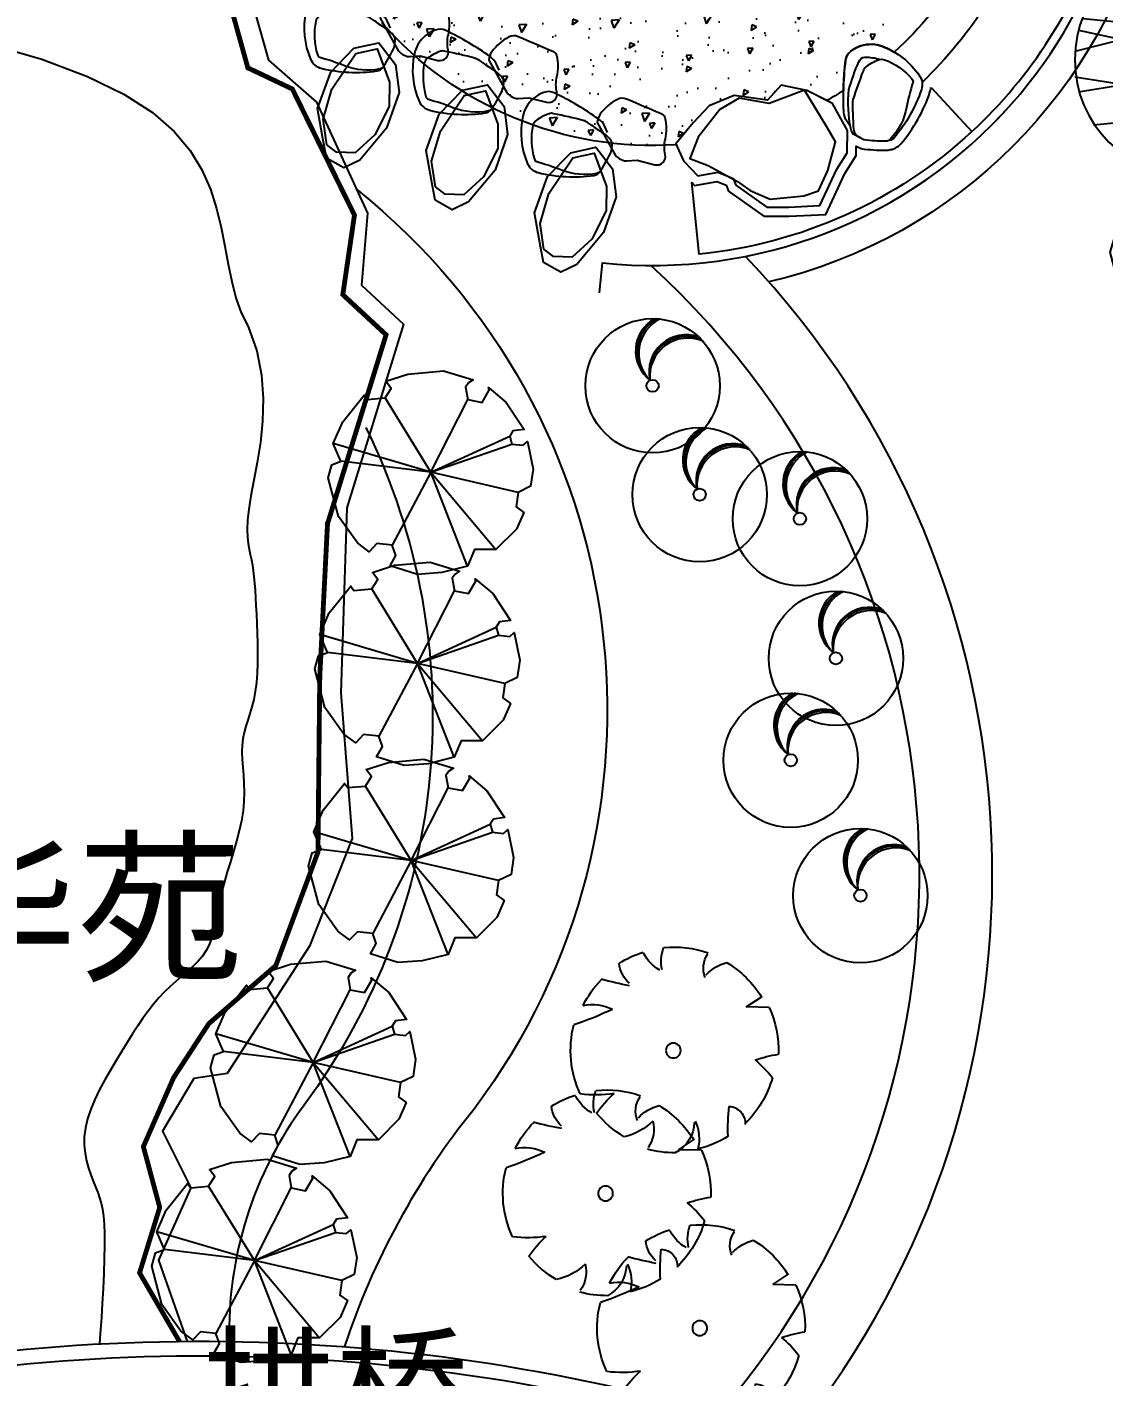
# Model space of a CAD drawing. Extents: x 116619 to 413619, y -387877 to -177877.
# Drawn here: x 279725 to 301882, y -339119 to -311330 of the extents above; entities that cross this region are included whole.
import ezdxf

# ---------------------------------------------------------------- set-up
doc = ezdxf.new("R2010")
doc.units = 0
doc.header["$LTSCALE"] = 35
doc.header["$MEASUREMENT"] = 0
doc.layers.get('0').update_dxf_attribs({"linetype": 'CONTINUOUS'})
for name, color, linetype in [('GUAN1', 22, 'CONTINUOUS'), ('GUANG', 31, 'CONTINUOUS'), ('LA-POOLS', 132, 'CONTINUOUS'), ('LAYER5', 23, 'CONTINUOUS'), ('LH', 3, 'CONTINUOUS'), ('MIAOTU', 1, 'CONTINUOUS'), ('PUB_TEXT', 7, 'CONTINUOUS'), ('ROAD', 4, 'CONTINUOUS'), ('TREE', 84, 'CONTINUOUS'), ('方案二', 2, 'CONTINUOUS'), ('树', 84, 'CONTINUOUS')]:
    doc.layers.add(name, color=color, linetype=linetype)
doc.styles.add('DIM_FONT', font='SIMPLEX.shx', dxfattribs={"width": 0.8})
doc.styles.add('HZ1', font='simhei.ttf')
doc.styles.add('STYLE3', font='simhei.ttf')

# ---------------------------------------------------------------- blocks, each defined once
blk = doc.blocks.new('2')
for p, q in [((0, 0), (-69, 1678)), ((0, 0), (-1278, 1222)), ((0, 0), (-1167, 1352)), ((0, 0), (1495, 1005)), ((-1807, 369), (0, 0)), ((0, 0), (-1879, -893)), ((-1490, -1447), (0, 0)), ((0, 0), (101, -1695)), ((0, 0), (1780, -560)), ((0, 0), (2075, -294))]:
    blk.add_line(p, q)
blk.add_lwpolyline([(1268, 1645), (629, 2007), (0, 2091), (60, 1996), (77, 1892), (-69, 1678), (-361, 1746), (-392, 2041), (-358, 2080), (-817, 1953), (-1379, 1599), (-1183, 1478), (-1167, 1352), (-1278, 1222), (-1496, 1294), (-1545, 1403), (-1890, 933), (-1988, 590), (-1807, 369), (-1893, 83), (-2084, 43), (-2088, -335), (-1879, -893), (-1476, -1078), (-1490, -1447), (-1062, -1787), (-618, -2028), (-31, -2099), (-53, -1856), (101, -1695), (403, -1794), (478, -2014), (775, -1952), (1358, -1616), (1879, -980), (1921, -702), (1780, -560), (2075, -294), (2084, 192), (1911, 876), (1814, 824), (1495, 1005), (1462, 1234), (1623, 1322)], close=True)
at = {"style": 'DIM_FONT', "width": 0.8, "flags": 9}
for tag in ['YSIZE', 'XSIZE']:
    blk.add_attdef(tag, (0, 0), '', height=0.35, rotation=319.7432, dxfattribs=at)
blk = doc.blocks.new('P02TRX02')
at = {"color": 0, "linetype": 'ByBlock'}
for p, q in [((-0.1087, 0.31), (-0.1542, 0.4739)), ((-0.1262, 0.1755), (-0.0667, 0.4907)), ((0.126, 0.1376), (0.0454, 0.5033)), ((0.0909, 0.3057), (0.1085, 0.4823)), ((-0.1647, 0.2091), (-0.2033, 0.4529)), ((0.2516, 0.3321), (0.2556, 0.436)), ((-0.1823, 0.2889), (-0.3329, 0.3688)), ((-0.3189, 0.2049), (-0.3889, 0.3184)), ((0.1683, 0.2487), (0.2516, 0.3321)), ((0.3186, 0.2889), (0.3782, 0.331)), ((0.1575, 0.1712), (0.1683, 0.2487)), ((0.1683, 0.1654), (0.1683, 0.2487)), ((0.1925, 0.2595), (0.3186, 0.2889)), ((-0.3259, 0.2049), (-0.4625, 0.1923)), ((-0.3049, 0.104), (-0.3189, 0.2049)), ((-0.0176, -0.0011), (-0.1647, 0.2133)), ((-0.1647, 0.2133), (0.0008, 0.0186)), ((0.3606, 0.1334), (0.4517, 0.2259)), ((-0.4169, 0.0872), (-0.4765, 0.1208)), ((-0.0877, 0.104), (-0.4625, 0.1586)), ((-0.1165, 0.1483), (-0.0065, 0.0057)), ((-0.0006, 0.0088), (-0.1165, 0.1483)), ((0.1508, 0.1572), (-0.0006, 0.0088)), ((0.0008, 0.0186), (0.1575, 0.1712)), ((0.0052, -0.0002), (0.1508, 0.1572)), ((0.0183, 0.0066), (0.1683, 0.1654)), ((0.1435, 0.1376), (0.3571, 0.1376)), ((0.3361, -0.0347), (0.4762, 0.1628)), ((0.3571, 0.1376), (0.4972, 0.0956)), ((-0.3014, 0.104), (-0.4169, 0.0872)), ((-0.0981, -0.0448), (-0.3014, 0.104)), ((-0.0065, 0.0057), (-0.0126, -0.0152)), ((0.0183, 0.0066), (0.196, -0.0473)), ((0.3747, 0.0283), (0.5043, 0.0115)), ((-0.494, -0.0683), (-0.1189, -0.0568)), ((-0.2033, -0.0978), (-0.1189, -0.0568)), ((0.0084, -0.0256), (-0.1955, -0.102)), ((-0.1788, -0.0954), (0.0113, -0.018)), ((-0.1165, -0.0625), (0.0052, -0.0032)), ((-0.0126, -0.0152), (-0.1165, -0.0625)), ((-0.0981, -0.0448), (-0.0176, -0.0011)), ((0.1745, -0.0419), (0.0052, -0.0002)), ((0.0052, -0.0032), (0.0676, -0.021)), ((0.0084, -0.0256), (0.1925, -0.0473)), ((0.0084, -0.0256), (0.0944, -0.1692)), ((0.0113, -0.018), (0.1745, -0.0419)), ((0.0172, -0.021), (0.0943, -0.1516)), ((0.196, -0.0473), (0.3361, -0.0347)), ((0.2556, -0.0473), (0.4377, -0.2533)), ((-0.3049, -0.1146), (-0.494, -0.0683)), ((-0.2033, -0.102), (-0.466, -0.1524)), ((-0.1955, -0.102), (-0.3539, -0.3415)), ((0.3186, -0.1104), (0.4937, -0.123)), ((0.0729, -0.1342), (-0.1928, -0.4466)), ((0.0944, -0.1608), (0.4167, -0.2869)), ((0.0944, -0.1692), (0.105, -0.4929)), ((0.3396, -0.144), (0.4587, -0.186)), ((-0.2558, -0.207), (-0.452, -0.2281)), ((0.2451, -0.2196), (0.2661, -0.4088)), ((-0.3049, -0.2702), (-0.3049, -0.392)), ((-0.0331, -0.2575), (-0.0562, -0.4971)), ((0.0979, -0.2869), (0.3361, -0.3626)), ((-0.0982, -0.3331), (-0.2558, -0.4172)), ((0.21, -0.3289), (0.224, -0.4424)), ((-0.0445, -0.3756), (0.0419, -0.4929))]:
    blk.add_line(p, q, dxfattribs=at)
blk.add_circle((0, 0), 0.5, dxfattribs=at)
blk = doc.blocks.new('_F1GBY')
at = {"xscale": 6400, "yscale": 6400, "zscale": 6.4}
blk.add_blockref('P02TRX02', (113, 7), dxfattribs=at)
at = {"flags": 9}
for tag in ['XSIZE', 'YSIZE']:
    blk.add_attdef(tag, (0, 0), '', height=0.5, dxfattribs=at)
blk = doc.blocks.new('U_B7ENH')
for radius in [1500, 137]:
    blk.add_circle((0, 0), radius)
for centre, radius, start, end in [((447, 779), 826, 119.3734, 232.2456), ((488, 757), 834, 117.6014, 229.1042), ((545, 729), 853, 116.6181, 224.9728), ((746, 313), 826, 70.1515, 193.0347), ((764, 270), 834, 67.8109, 189.8933), ((790, 212), 853, 67.2284, 185.7619)]:
    blk.add_arc(centre, radius, start, end)
at = {"style": 'DIM_FONT', "width": 0.8, "flags": 9}
for tag in ['XSIZE', 'YSIZE']:
    blk.add_attdef(tag, (0, 0), '', height=0.5, dxfattribs=at)
blk = doc.blocks.new('U_B7RQU')
blk.add_blockref('U_B7ENH', (0, 0))
at = {"width": 0.8, "flags": 9}
for tag in ['XSIZE', 'YSIZE']:
    blk.add_attdef(tag, (0, 0), '', height=0.5, dxfattribs=at)
blk = doc.blocks.new('U_B7ZVJ')
blk.add_blockref('U_B7RQU', (0, 0))
at = {"flags": 9}
for tag in ['XSIZE', 'YSIZE']:
    blk.add_attdef(tag, (0, 0), '', height=0.5, dxfattribs=at)
blk = doc.blocks.new('A$C141A55DA')
at = {"layer": 'GUAN1', "xscale": 0.0009225216, "yscale": 0.0009225216, "zscale": 0.0009225216}
blk.add_blockref('U_B7ZVJ', (1.384, 1.384), dxfattribs=at)
blk = doc.blocks.new('M_F13')
for p, q in [((-484.2, 239.4), (-484.2, 239.4)), ((-397.3, 192.8), (-484.2, 239.4)), ((-515.2, 179.5), (-397.3, 192.8))]:
    blk.add_line(p, q)
blk.add_circle((-3.1, 3.1), 38.2)
for centre, radius, start, end in [((-8.4, 3.4), 532.2, 89.33215, 114.38564), ((-174.8, 449.1), 193, 352.07749, 26.61284), ((-84.6, 589.5), 201.8, 304.18683, 338.5411), ((-8.4, 3.4), 530.6, 62.87665, 77.70213), ((-8.4, 3.4), 526.7, 126.07508, 153.62454), ((-355.5, 207.8), 224.4, 48.52033, 80.51513), ((-325.4, 399.2), 130, 343.65549, 39.76), ((79.9, 476.3), 153.7, 315.84539, 359.76505), ((-244.4, 1929.2), 1632.2, 285.43975, 290.70994), ((-8.4, 3.4), 523.3, 31.40984, 49.47525), ((411.9, 44.1), 233.6, 83.53226, 121.6544), ((958.8, 2090.9), 1965.5, 250.08649, 256.34511), ((-8.4, 3.4), 536.5, 160.84261, 187.275), ((-8.4, 3.4), 533.6, 340.33073, 19.42997), ((-610.2, -941.9), 880.1, 77.37282, 85.46489), ((-4.5, -499.5), 586.7, 134.77817, 147.33147), ((-8.4, 3.4), 524.2, 200.8103, 231.43916), ((357.6, 465.1), 655.6, 266.7455, 282.01463), ((-0.1, -630.5), 545.2, 39.65359, 53.99299), ((-250.9, -395.6), 87.2, 97.74104, 188.81075), ((-1350.5, -519.1), 1107.8, 2.94646, 10.92381), ((-8.4, 3.4), 514.1, 305.39404, 326.24638), ((125, -442.2), 220.3, 160.60085, 199.39915), ((100.3, -356.5), 177.9, 186.19115, 248.49517), ((295.6, -375.7), 163.5, 170.63138, 220.62782), ((325.4, -117.7), 300.2, 230.45823, 263.10928), ((-8.4, 3.4), 521.9, 243.14983, 261.83562), ((-8.4, 3.4), 527.3, 274.72362, 290.3277)]:
    blk.add_arc(centre, radius, start, end)
at = {"width": 0.8, "flags": 9}
for tag, p in [('XSIZE', (-62.5, 12.5)), ('YSIZE', (9.4, 6.2))]:
    blk.add_attdef(tag, p, '', height=0.2, dxfattribs=at)

msp = doc.modelspace()

# ---------------------------------------------------------------- hatches: boundary and pattern name
at = {"layer": '方案二'}
h = msp.add_hatch(dxfattribs=at)
h.set_pattern_fill('AR-CONC', color=253, scale=176.340243, angle=272.90858, style=0)
h.set_pattern_definition([(241.5208, (288105.4, -275877.2), (-1261.436, -144.186), [132.255, -1454.807]), (186.5208, (288105.4, -275877.2), (504.66, -1250.826), [105.804, -1163.846]), (291.9722, (288000.2, -275889.2), (-756.775, -1395.01), [112.4, -1236.396]), (237.705, (288175.8, -276222.7), (-1902.35, -89.88), [198.38, -2182.21]), (288.1564, (288017.3, -276230.2), (-1271.9, -2012.334), [168.6, -1854.59]), (182.705, (288175.8, -276222.7), (-1271.9, -2012.34), [158.71, -1745.77]), (212.5208, (287985.4, -276171.6), (-1173.18, 485.448), [132.255, -1454.807]), (157.5208, (287985.4, -276171.6), (-165.025, -1338.66), [105.804, -1163.846]), (262.9722, (287887.6, -276131.1), (-1338.206, -853.213), [112.4, -1236.396]), (229.0208, (288105.35, -275877.17), (96.232, -579.481), [0, -1149.738, 0, -1181.48, 0, -1168.254]), (199.0208, (288105.35, -275877.2), (-315.642, -774.145), [0, -673.62, 0, -1123.287, 0, -445.259]), (159.0208, (288490.67, -275798.63), (-930.3215, -149.0365), [0, -440.85, 0, -1375.454, 0, -1825.122]), (149.0208, (288663.46, -275763.4), (-972.416, -378.363), [0, -573.106, 0, -913.442, 0, -1296.1])])
edge = h.paths.add_edge_path()
edge.add_arc((292604.1, -306365.5), 7406.3, 312.25399, 329.2935, ccw=False)
edge.add_arc((296772.9, -313234.2), 1606.7, 59.672, 69.73021)
edge.add_arc((297103.4, -312339.4), 652.8, 69.73021, 87.71071)
edge.add_arc((297102.4, -312364), 677.4, 87.71071, 127.95241)
edge.add_arc((296860, -312053.2), 283.3, 127.95241, 173.10054)
edge.add_arc((302572.8, -312744.5), 6037.7, 173.10054, 179.02665)
edge.add_arc((292604.1, -306365.5), 7406.3, 298.97639, 302.06525, ccw=False)
edge.add_line((296192, -312844.7), (295782.4, -312639.1))
edge.add_line((295782.4, -312639.1), (295254.4, -312525.5))
edge.add_line((295254.4, -312525.5), (294970.4, -312835.7))
edge.add_line((294970.4, -312835.7), (294284.7, -312740.8))
edge.add_line((294284.7, -312740.8), (293769.9, -312954.7))
edge.add_line((293769.9, -312954.7), (293443.6, -313301.5))
edge.add_line((293443.6, -313301.5), (293087.2, -313739.4))
edge.add_line((293087.2, -313739.4), (293094.7, -313755.6))
edge.add_arc((292604.1, -306365.5), 7406.3, 221.22778, 273.79798, ccw=False)
edge.add_arc((286925, -311103), 180.3, 307.12843, 364.8411)
edge.add_line((287104.6, -311087.8), (287071.2, -310693.4))
edge.add_line((287071.2, -310693.4), (287128.1, -310472.5))
edge.add_arc((286810.8, -310433.5), 319.7, 352.99567, 411.39701)
edge.add_line((287010.2, -310183.6), (286620.2, -309872.3))
edge.add_line((286620.2, -309872.3), (286093.1, -308176.3))
edge.add_arc((285611.1, -308326.1), 504.8, 17.2661, 70.78004)
edge.add_line((285777.2, -307849.5), (285351.2, -307865.4))
edge.add_arc((292604.1, -306365.5), 7406.3, 158.3003, 191.68369, ccw=False)
edge.add_line((285722.6, -303627.1), (286434.2, -303650.5))
edge.add_line((286434.2, -303650.5), (287213.5, -303096.9))
edge.add_line((287213.5, -303096.9), (287697, -302553.4))
edge.add_line((287697, -302553.4), (288012.9, -302012.4))
edge.add_line((288012.9, -302012.4), (287475.2, -301545.9))
edge.add_line((287475.2, -301545.9), (287134.3, -301372.1))
edge.add_arc((292604.1, -306365.5), 7406.3, 131.53581, 137.6064, ccw=False)
edge.add_line((287693.1, -300821.6), (287693.6, -300836.5))
edge.add_arc((287864.9, -300829.7), 171.4, 182.27493, 229.56051)
edge.add_arc((291544.7, -296512), 5844.4, 229.56051, 232.7081)
edge.add_arc((288317.2, -300750), 517.4, 232.7081, 255.15177)
edge.add_arc((289079.6, -297874.1), 3492.6, 255.15177, 265.94581)
edge.add_arc((288841, -301239.5), 118.8, 265.94581, 285.9567)
edge.add_line((288873.7, -301353.7), (289042.9, -302108.3))
edge.add_line((289042.9, -302108.3), (290188.9, -303558.4))
edge.add_arc((292604.1, -306365.5), 3703.1, 130.70765, 183.2853)
edge.add_line((288907, -306577.8), (288384.1, -307469))
edge.add_line((288384.1, -307469), (289934.3, -310596.3))
edge.add_line((289934.3, -310596.3), (292700.1, -310261.1))
edge.add_line((292700.1, -310261.1), (293931.2, -311035.1))
edge.add_line((293931.2, -311035.1), (296487.2, -308246.2))

# ---------------------------------------------------------------- linework, layer by layer
at = {"layer": 'GUANG'}
for points in [[(293961.1, -339898.9, 0.4064265), (292569.9, -316242.9)], [(295516, -340376.6, 0.3756915), (294519.8, -316055.4)]]:
    msp.add_lwpolyline(points, format="xyb", dxfattribs=at)
at = {"layer": 'LA-POOLS'}
for points in [[(280293.7, -304219.5), (279990.3, -306139.9), (280918.7, -307932.5), (281847.7, -309045.4), (283209, -309663.6), (284212, -310280.1), (284694.7, -312012.8), (285684.9, -312878.2), (286737.6, -315165.6), (286613.9, -316649.1), (287480.4, -317452.9), (286308.9, -321234.5)], [(278882.4, -311662.2), (280032.8, -311996.1), (280971.2, -312347.5), (281721.8, -312713.9), (282308.6, -313092.3), (282755.7, -313480.2), (283087.4, -313874.7), (283327.8, -314273.2), (283501, -314672.8), (283629, -315070.8), (283725.4, -315463.5), (283801.7, -315847.2), (283869.2, -316218.2), (283939.5, -316572.7), (284024, -316907.1), (284134.1, -317217.6), (284281.2, -317500.6)], [(284281.2, -317500.6), (284454.4, -318003.4), (284552.1, -318500.7), (284588.2, -318985.7), (284576.7, -319451.7), (284531.6, -319892.1), (284466.9, -320299.9), (284396.5, -320668.6), (284334.4, -320991.4), (284291.8, -321263.8), (284268.1, -321490.7), (284260.3, -321679.5), (284265.1, -321837.3), (284279.3, -321971.4), (284299.7, -322089), (284323, -322197.4), (284346, -322303.7), (284366.1, -322414.3), (284383.2, -322531.2), (284397.8, -322655.5), (284410.2, -322788.3), (284421, -322930.7), (284430.6, -323083.6), (284439.5, -323248.3), (284448.1, -323425.7), (284456.7, -323616.2), (284464.3, -323816.7), (284469.9, -324023.5), (284472.1, -324232.6), (284469.9, -324440.3), (284462.1, -324642.8), (284447.5, -324836.1), (284424.9, -325016.6), (284393.8, -325181.6), (284356.5, -325332.9), (284315.6, -325473.6), (284274, -325606.9), (284234.4, -325735.8), (284199.7, -325863.3), (284172.6, -325992.7), (284156, -326126.8), (284151.5, -326268.4), (284156.5, -326417.9), (284167.2, -326575.2), (284179.9, -326740.4), (284190.8, -326913.4), (284196.1, -327094), (284192.2, -327282.5), (284175.1, -327478.5), (284142.5, -327681.9), (284096.5, -327890.7), (284040.7, -328102.7), (283978.6, -328315.8), (283913.6, -328527.7), (283849.3, -328736.2), (283789.1, -328939.1), (283736.6, -329134.3), (283694.1, -329319.8), (283659.3, -329495.6), (283628.6, -329661.8), (283598.7, -329818.7), (283565.9, -329966.3), (283526.9, -330105), (283478.1, -330234.9), (283416.1, -330356.2), (283338.4, -330469.5), (283246.6, -330576.5), (283143.6, -330679.5), (283031.9, -330780.5), (282914.4, -330881.6), (282793.7, -330985), (282672.5, -331092.9), (282553.5, -331207.3), (282438.9, -331330.1), (282328, -331461.5), (282219.7, -331601.5), (282112.9, -331750.1), (282006.2, -331907.2), (281898.7, -332072.7), (281789, -332246.7), (281676, -332428.9), (281559.4, -332619.2), (281442, -332815.7), (281327.4, -333016.3), (281219.4, -333219), (281121.6, -333421.7), (281037.7, -333622.3), (280971.4, -333818.8), (280926.3, -334009), (280904.9, -334191.3), (280904.7, -334365.1), (280921.9, -334530.4), (280952.8, -334687), (280993.5, -334834.7), (281040.5, -334973.6), (281089.8, -335103.3), (281137.9, -335223.9), (281181.4, -335336.2), (281219.5, -335446), (281252.1, -335559.8), (281278.9, -335684.4), (281299.5, -335826.6), (281313.8, -335993.1), (281321.6, -336190.5), (281322.5, -336425.6), (281316.6, -336701.2), (281305.4, -337004.4), (281290.4, -337318.5), (281273.4, -337626.7), (281256, -337912.2), (281240.1, -338158.2), (281227.1, -338348), (281218.8, -338464.8)], [(286308.9, -321234.5), (286189.1, -325049.1), (286417.8, -328046.5), (285541.2, -330267.7), (283849.8, -332886.8), (283161.9, -332989.3), (282512.7, -334076), (283099.4, -335240), (282432.3, -336730.9), (283024, -338410.7)]]:
    msp.add_lwpolyline(points, dxfattribs=at)
at = {"layer": 'LA-POOLS', "const_width": 100}
for points in [[(282062.4, -309460.4), (282690.4, -309745.6), (283784.3, -310417.9), (284272.8, -312171.8), (285188.4, -312607.1), (286468, -315204.4), (286228.1, -316844.3), (287119.2, -317670.8), (285904, -321593.4)], [(285914.4, -321531.3), (285753.5, -324714.4), (285715.8, -328329), (284849.2, -330663.4), (283470, -331859.6), (282743.2, -332975), (282120.9, -334393.7), (282457.7, -335646.7), (282043, -336994.6), (282866.2, -338412.1)]]:
    msp.add_lwpolyline(points, dxfattribs=at)
at = {"layer": 'MIAOTU', "color": 8}
for points in [[(286514.1, -314679.9, -0.4055071), (288929.4, -333620, 0.0906795), (286259.1, -338523.2, 0.0866102)], [(286699.7, -319577.5, -0.2804166), (285429.8, -333536.8, 0.1673092), (283889, -338414.5, 0.0799084)]]:
    msp.add_lwpolyline(points, format="xyb", dxfattribs=at)
at = {"layer": 'ROAD', "linetype": 'Continuous', "ltscale": 10}
for radius, start, end in [(38993.1, 69.07226, 101.32461), (38693.1, 69.35571, 101.16806)]:
    msp.add_arc((283288.5, -377403), radius, start, end, dxfattribs=at)
at = {"layer": '方案二'}
for points in [[(299652.5, -313285.3, 0.4402117), (298878.1, -298736.6), (299270.1, -298259.9, -0.6209941), (295001.6, -316582.6, -0.3938128)], [(299181.8, -313484, 0.1292854), (301832.6, -309327.5), (300411.3, -308901.1, -0.1230816), (298155.8, -312470.2)], [(298972, -310147.5, -0.0744862), (297584.2, -311847.5, 0.0439154), (297329.5, -311727.1, 0.0786161), (297129.5, -311687.2, 0.1774146), (296685.8, -311829.9, 0.1995844), (296578.8, -312019.2, 0.0258633), (296536, -312642, -0.0134785), (296192, -312844.7), (295782.4, -312639.1), (295254.4, -312525.5), (294970.4, -312835.7), (294284.7, -312740.8), (293769.9, -312954.7), (293443.6, -313301.5), (293087.2, -313739.4), (293094.7, -313755.6, -0.2334903), (287033.8, -311246.7, 0.2572805)], [(287211.9, -311353.6), (287157.3, -311231.6, 0.1330257), (287033.2, -311080, 0.0442334), (286114.3, -310539.2, 0.1995844), (285897.1, -310528.5, 0.1774146), (285539.4, -310827.1, 0.0786161), (285466.1, -311017.5, 0.1568066), (285565.2, -311996.1, 0.2332227), (285782.6, -312179.4, 0.0967963), (286933.1, -312236.2, 0.236372), (287050, -312154.8, 1.2786723)], [(289446.9, -312218.3), (289392.3, -312096.3, 0.1330257), (289268.2, -311944.7, 0.0442334), (288349.3, -311403.9, 0.1995844), (288132.1, -311393.1, 0.1774146), (287774.3, -311691.8, 0.0786161), (287701.1, -311882.2, 0.1568066), (287800.2, -312860.8, 0.2332227), (288017.5, -313044.1, 0.0967963), (289168, -313100.9, 0.236372), (289285, -313019.5, 1.2786723)], [(296680.3, -313382.2), (296606.5, -313270.8, -0.1330257), (296544.7, -313084.9, -0.0442334), (296578.8, -312019.2, -0.1995844), (296685.8, -311829.9, -0.1774146), (297129.5, -311687.2, -0.0786161), (297329.5, -311727.1, -0.1568066), (298103.6, -312333.9, -0.2332227), (298142.3, -312615.6, -0.0967963), (297575.3, -313618.3, -0.236372), (297444, -313673.6, -1.2786723)], [(296887.6, -313614.5), (296739.5, -313537.1, -0.1074323), (296689.2, -313421.9, -0.074503), (296650.2, -312619.9, -0.0406921), (296854.8, -312048.5, -0.3305467), (296977.2, -311953.5, -0.0790461), (297291.5, -311996.5)], [(298340.4, -312573.5), (299181.8, -313484, -0.1631247), (293563.3, -316010.2), (293416.5, -314533.9), (293472.4, -314592.9), (293934.4, -314511), (294122.4, -314591.4), (294169.3, -314710.1), (294900.9, -315229.3), (295419.5, -315227.7), (296172.2, -315189.5), (296563.4, -314345.7), (296795.6, -313978.1), (296800, -313783.1), (296901.1, -313835.9, 0.0324081), (297411.9, -313868.9, 0.0720894), (297499.8, -313856.1, 0.1848241), (297716, -313738.6, 0.0967963), (298318, -312674.1, 0.0510014), (298340.4, -312573.5)], [(291680.2, -313503.3), (291625.6, -313381.4, 0.1330257), (291501.5, -313229.7, 0.0442334), (290582.6, -312688.9, 0.1995844), (290365.4, -312678.2, 0.1774146), (290007.6, -312976.8, 0.0786161), (289934.4, -313167.3, 0.1568066), (290033.5, -314145.8, 0.2332227), (290250.8, -314329.1, 0.0967963), (291401.3, -314385.9, 0.236372), (291518.3, -314304.5, 1.2786723)], [(291511.3, -316803.1), (291575.5, -316189.2, 0.2424383), (300005.7, -312906.1, 0.2080249)]]:
    msp.add_lwpolyline(points, format="xyb", dxfattribs=at)
for points in [[(286998.9, -311149.5), (287347.8, -311781.5, 0.2604867), (287602, -311939.7), (287820.2, -311921.6), (288188, -312017, 0.5630098), (288400.1, -311810.7, -0.1156341), (288401.3, -311489.4, 0.1179919), (288400.9, -311056, 0.2380361), (288335.1, -310978.4, -0.0019408), (287602.4, -310665, 0.223809), (287414, -310671.1, 0.1210995), (287060, -310977.7, 0.1380412)], [(287295.6, -311734.3), (287305.4, -311615.3, 0.1887253), (287271.6, -311502.3, 0.0842923), (287135.6, -311378.4, -0.0154463), (286881.6, -311204.1, 0.0567503), (286709.9, -311106, 0.0128349), (286103.7, -310967.5, 0.172661), (286005.6, -310966.6, 0.0778266), (285739.9, -311107.6, 0.1706754), (285671.5, -311209.7, 0.1224191), (285704.9, -311899.8, 0.2888175), (285755.6, -311954.3, -0.0293988), (286259.5, -312120.6, 0.143594), (286994.5, -312188.5, 0.2062141), (287075.8, -312133, 0.0302433)], [(289233.9, -312014.2), (289582.7, -312646.2, 0.2604867), (289837, -312804.4), (290055.2, -312786.3), (290423, -312881.7, 0.5630098), (290635.1, -312675.4, -0.1156341), (290636.3, -312354.1, 0.1179919), (290635.9, -311920.7, 0.2380361), (290570.1, -311843.1, -0.0019408), (289837.3, -311529.7, 0.223809), (289649, -311535.8, 0.1210995), (289295, -311842.4, 0.1380412)], [(289530.6, -312599), (289540.4, -312480, 0.1887253), (289506.6, -312367, 0.0842923), (289370.6, -312243.1, -0.0154463), (289116.5, -312068.8, 0.0567503), (288944.9, -311970.7, 0.0128349), (288338.7, -311832.2, 0.172661), (288240.5, -311831.3, 0.0778266), (287974.9, -311972.3, 0.1706754), (287906.5, -312074.4, 0.1224191), (287939.9, -312764.5, 0.2888175), (287990.6, -312819, -0.0293988), (288494.5, -312985.3, 0.143594), (289229.5, -313053.2, 0.2062141), (289310.8, -312997.7, 0.0302433)], [(296957.3, -313656.4), (296851.5, -313601, -0.1887253), (296774.1, -313512.1, -0.0842923), (296742.1, -313330.9, 0.0154463), (296730.6, -313023, -0.0567503), (296739.5, -312825.5, -0.0128349), (296946.5, -312239.2, -0.172661), (296998.2, -312155.8, -0.0778266), (297259.3, -312006.6, -0.1706754), (297382.2, -312003.4, -0.1224191), (297947.5, -312400.5, -0.2888175), (297966.5, -312472.5, 0.0293988), (297837.7, -312987.3, -0.143594), (297502.2, -313644.7, -0.2062141), (297411.8, -313683.7, -0.0302433)], [(291467.2, -313299.3), (291816, -313931.2, 0.2604867), (292070.3, -314089.4), (292288.5, -314071.4), (292656.3, -314166.8, 0.5630098), (292868.4, -313960.4, -0.1156341), (292869.6, -313639.1, 0.1179919), (292869.2, -313205.8, 0.2380361), (292803.4, -313128.1, -0.0019408), (292070.6, -312814.7, 0.223809), (291882.3, -312820.8, 0.1210995), (291528.3, -313127.4, 0.1380412)], [(291763.9, -313884), (291773.7, -313765, 0.1887253), (291739.9, -313652, 0.0842923), (291603.9, -313528.1, -0.0154463), (291349.8, -313353.8, 0.0567503), (291178.2, -313255.7, 0.0128349), (290572, -313117.3, 0.172661), (290473.8, -313116.3, 0.0778266), (290208.2, -313257.3, 0.1706754), (290139.8, -313359.5, 0.1224191), (290173.2, -314049.5, 0.2888175), (290223.8, -314104, -0.0293988), (290727.8, -314270.3, 0.143594), (291462.8, -314338.3, 0.2062141), (291544.1, -314282.7, 0.0302433)]]:
    msp.add_lwpolyline(points, format="xyb", close=True, dxfattribs=at)
for points in [[(285818.4, -313624.7), (285708.4, -313009.5), (285978, -312259.4), (286458.3, -311769.7), (286970.5, -311656.7), (287312.4, -312105.6), (287387.2, -312677.4), (287127.2, -313412.6), (286581.5, -314070.2), (286246.7, -314233.6), (285894.9, -314029.9)], [(285899.4, -313760.3), (285820.4, -313227.8), (286004.4, -312611.7), (286494.7, -311876.8), (286933.7, -311779.9), (287187.1, -312465.8), (287182.2, -312965.6), (286889.9, -313554.5), (286485.6, -313925.1), (286098.2, -313908.3)], [(288053.4, -314489.4), (287943.4, -313874.2), (288212.9, -313124.1), (288693.3, -312634.4), (289205.5, -312521.4), (289547.4, -312970.3), (289622.2, -313542.1), (289362.2, -314277.3), (288816.5, -314934.9), (288481.6, -315098.3), (288129.8, -314894.6)], [(294321.3, -314590.9), (294959.7, -315043.9), (295414.5, -315042.5), (296051.2, -315010.2), (296400.5, -314256.9), (296611.6, -313922.6), (296622.2, -313461.5), (296311, -312904.4), (295782.4, -312639.1), (295254.4, -312525.5), (294970.4, -312835.7), (294284.7, -312740.8), (293769.9, -312954.7), (293443.6, -313301.5), (293087.2, -313739.4), (293246.1, -314084.7), (293538.2, -314393.2), (293956.5, -314319.1), (294266.2, -314451.6)], [(288134.4, -314625), (288055.4, -314092.5), (288239.4, -313476.4), (288729.7, -312741.5), (289168.7, -312644.6), (289422.1, -313330.5), (289417.2, -313830.3), (289124.9, -314419.2), (288720.6, -314789.8), (288333.2, -314773)], [(294357.4, -314512), (294618.8, -314699.2), (295025.8, -314873.9), (295723.1, -314811.1), (296019.9, -314707), (296218.6, -314287.8), (296374.3, -313692.8), (296179.1, -313365.9), (295733.9, -312633.2), (295007, -312908.4), (294388, -312795.1), (293988.5, -313026.8), (293547.7, -313598.4), (293373.3, -314035.8), (293749.8, -314180.2)], [(290286.7, -315774.4), (290176.7, -315159.2), (290446.2, -314409.1), (290926.6, -313919.4), (291438.8, -313806.4), (291780.7, -314255.3), (291855.5, -314827.1), (291595.5, -315562.3), (291049.8, -316219.9), (290714.9, -316383.3), (290363.1, -316179.6)], [(290367.7, -315910), (290288.7, -315377.5), (290472.7, -314761.4), (290963, -314026.5), (291402, -313929.6), (291655.4, -314615.5), (291650.5, -315115.4), (291358.2, -315704.2), (290953.9, -316074.8), (290566.5, -316058)]]:
    msp.add_lwpolyline(points, close=True, dxfattribs=at)

# ---------------------------------------------------------------- block references
at = {"layer": 'LAYER5', "extrusion": (0, 0, -1), "xscale": 4, "yscale": 4, "zscale": -4, "rotation": 354.786686086626}
for p in [(-293021.5, -332428.4), (-291626.1, -335372), (-293567.9, -338147)]:
    msp.add_blockref('M_F13', p, dxfattribs=at)
at = {"layer": 'LH', "extrusion": (0, 0, -1), "xscale": 0.75, "yscale": 0.75, "zscale": -0.75, "rotation": 266.5666268498946}
msp.add_blockref('_F1GBY', (-303700.3, -311919.1), dxfattribs=at)
at = {"layer": 'TREE', "extrusion": (0, 0, -1), "zscale": -1, "rotation": 24.49028668138464}
for p in [(-304147.7, -315857), (-288042, -320503.6), (-287766.5, -324440.1), (-287638.4, -328500.5), (-285620.7, -332660.4), (-284408.8, -336741.8)]:
    msp.add_blockref('2', p, dxfattribs=at)
at = {"layer": '树', "xscale": 1000, "yscale": 1000, "zscale": 1000}
for p in [(291222.5, -320105.7), (292192.3, -322347.7), (294256.2, -322843.4), (294997, -325719.6), (294067.9, -327819.1), (295503.1, -330607.7)]:
    msp.add_blockref('A$C141A55DA', p, dxfattribs=at)

# ---------------------------------------------------------------- texts
at = {"style": 'STYLE3'}
msp.add_text('芳华苑', height=2500, rotation=0.01577, dxfattribs=at).set_placement((273935.9, -330722))
at = {"layer": 'PUB_TEXT', "style": 'HZ1'}
msp.add_text('拱桥', height=2000, dxfattribs=at).set_placement((283357.7, -340366.3))

doc.saveas('drawing.dxf')
